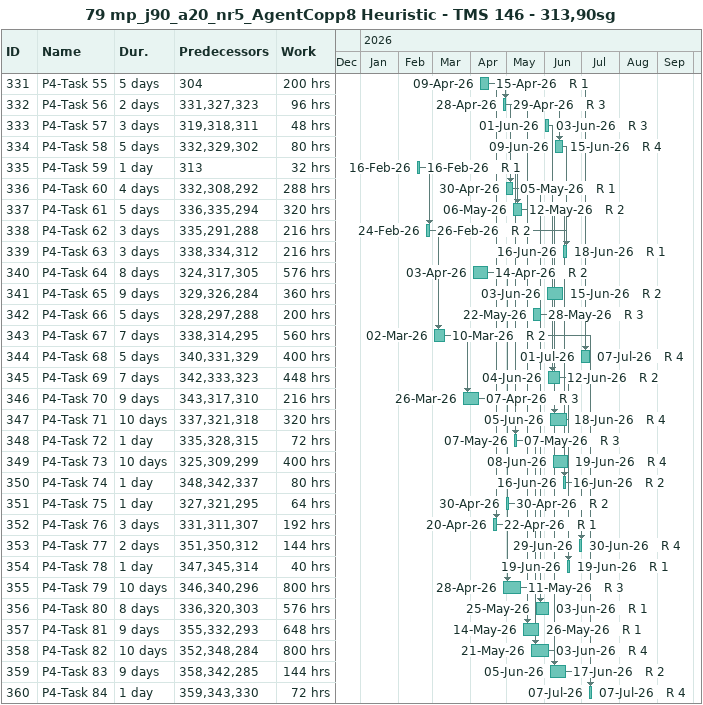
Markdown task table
79 mp_j90_a20_nr5_AgentCopp8 Heuristic - TMS 146 - 313,90sg

| ID | Task | Duration | Start | Finish | Predecessors | Resources | Work (h) |
|---|---|---|---|---|---|---|---|
| 331 | P4-Task 55 | 5d | 2026-04-09 | 2026-04-15 | 304 | R 1 | 200 |
| 332 | P4-Task 56 | 2d | 2026-04-28 | 2026-04-29 | 331, 327, 323 | R 3 | 96 |
| 333 | P4-Task 57 | 3d | 2026-06-01 | 2026-06-03 | 319, 318, 311 | R 3 | 48 |
| 334 | P4-Task 58 | 5d | 2026-06-09 | 2026-06-15 | 332, 329, 302 | R 4 | 80 |
| 335 | P4-Task 59 | 1d | 2026-02-16 | 2026-02-16 | 313 | R 1 | 32 |
| 336 | P4-Task 60 | 4d | 2026-04-30 | 2026-05-05 | 332, 308, 292 | R 1 | 288 |
| 337 | P4-Task 61 | 5d | 2026-05-06 | 2026-05-12 | 336, 335, 294 | R 2 | 320 |
| 338 | P4-Task 62 | 3d | 2026-02-24 | 2026-02-26 | 335, 291, 288 | R 2 | 216 |
| 339 | P4-Task 63 | 3d | 2026-06-16 | 2026-06-18 | 338, 334, 312 | R 1 | 216 |
| 340 | P4-Task 64 | 8d | 2026-04-03 | 2026-04-14 | 324, 317, 305 | R 2 | 576 |
| 341 | P4-Task 65 | 9d | 2026-06-03 | 2026-06-15 | 329, 326, 284 | R 2 | 360 |
| 342 | P4-Task 66 | 5d | 2026-05-22 | 2026-05-28 | 328, 297, 288 | R 3 | 200 |
| 343 | P4-Task 67 | 7d | 2026-03-02 | 2026-03-10 | 338, 314, 295 | R 2 | 560 |
| 344 | P4-Task 68 | 5d | 2026-07-01 | 2026-07-07 | 340, 331, 329 | R 4 | 400 |
| 345 | P4-Task 69 | 7d | 2026-06-04 | 2026-06-12 | 342, 333, 323 | R 2 | 448 |
| 346 | P4-Task 70 | 9d | 2026-03-26 | 2026-04-07 | 343, 317, 310 | R 3 | 216 |
| 347 | P4-Task 71 | 10d | 2026-06-05 | 2026-06-18 | 337, 321, 318 | R 4 | 320 |
| 348 | P4-Task 72 | 1d | 2026-05-07 | 2026-05-07 | 335, 328, 315 | R 3 | 72 |
| 349 | P4-Task 73 | 10d | 2026-06-08 | 2026-06-19 | 325, 309, 299 | R 4 | 400 |
| 350 | P4-Task 74 | 1d | 2026-06-16 | 2026-06-16 | 348, 342, 337 | R 2 | 80 |
| 351 | P4-Task 75 | 1d | 2026-04-30 | 2026-04-30 | 327, 321, 295 | R 2 | 64 |
| 352 | P4-Task 76 | 3d | 2026-04-20 | 2026-04-22 | 331, 311, 307 | R 1 | 192 |
| 353 | P4-Task 77 | 2d | 2026-06-29 | 2026-06-30 | 351, 350, 312 | R 4 | 144 |
| 354 | P4-Task 78 | 1d | 2026-06-19 | 2026-06-19 | 347, 345, 314 | R 1 | 40 |
| 355 | P4-Task 79 | 10d | 2026-04-28 | 2026-05-11 | 346, 340, 296 | R 3 | 800 |
| 356 | P4-Task 80 | 8d | 2026-05-25 | 2026-06-03 | 336, 320, 303 | R 1 | 576 |
| 357 | P4-Task 81 | 9d | 2026-05-14 | 2026-05-26 | 355, 332, 293 | R 1 | 648 |
| 358 | P4-Task 82 | 10d | 2026-05-21 | 2026-06-03 | 352, 348, 284 | R 4 | 800 |
| 359 | P4-Task 83 | 9d | 2026-06-05 | 2026-06-17 | 358, 342, 285 | R 2 | 144 |
| 360 | P4-Task 84 | 1d | 2026-07-07 | 2026-07-07 | 359, 343, 330 | R 4 | 72 |
